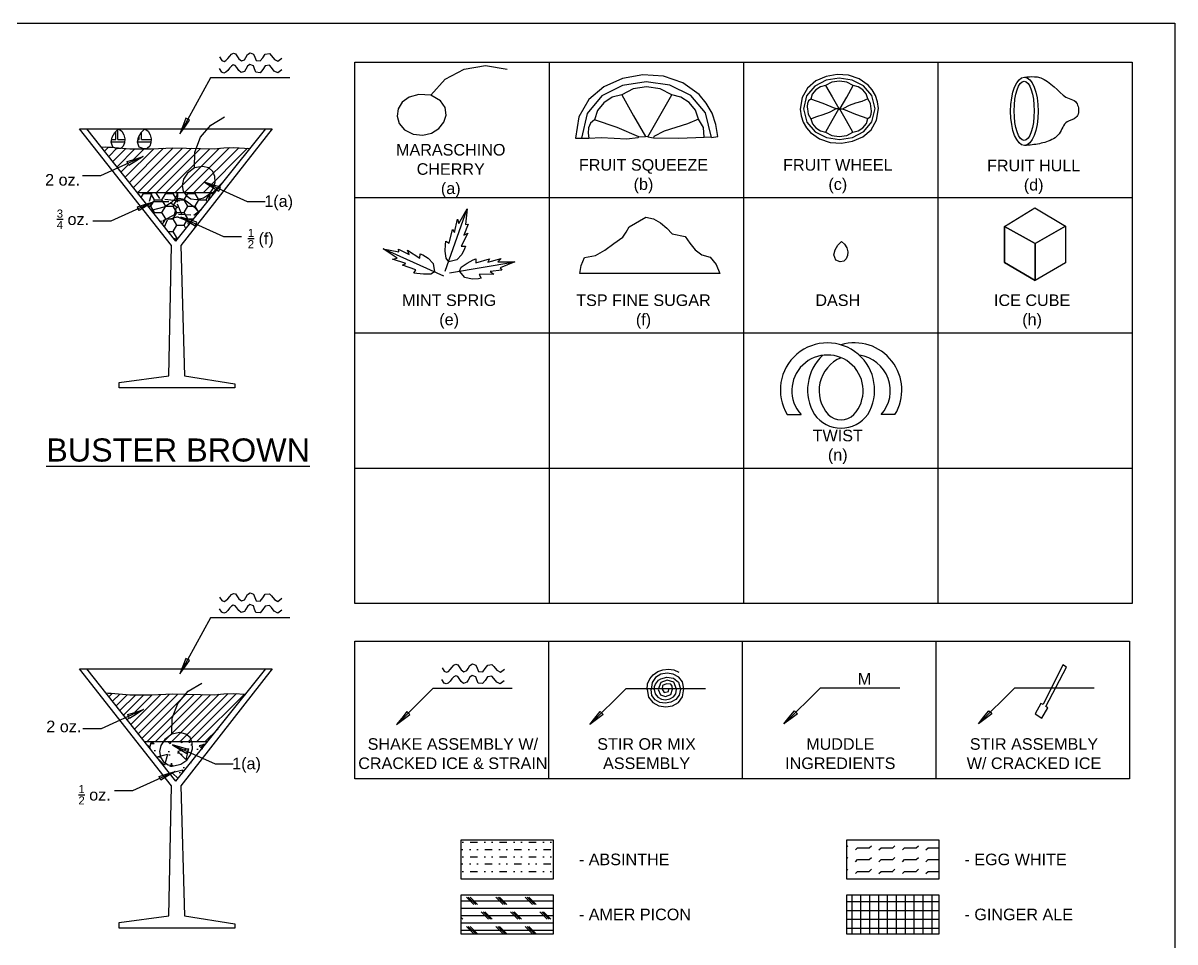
# Model space of a CAD drawing. Header units: metres. Extents: x 0 to 16.5, y 0 to 11.5.
# Drawn here: x 11.527 to 16.512, y 7.568 to 11.546 of the extents above; entities that cross this region are included whole.
import ezdxf

# ---------------------------------------------------------------- set-up
doc = ezdxf.new("R2010")
doc.units = ezdxf.units.M
for name, color, linetype in [('absinthe', 101, 'Continuous'), ('amer picon', 5, 'Continuous'), ('bourbon - whiskey', 35, 'Continuous'), ('egg white', 244, 'Continuous'), ('ginger ale', 31, 'Continuous'), ('lemon juice', 51, 'Continuous'), ('maraschino', 18, 'Continuous'), ('orange juice', 30, 'Continuous')]:
    doc.layers.add(name, color=color, linetype=linetype)
doc.styles.get("Standard").update_dxf_attribs({"font": 'arial.ttf'})

# ---------------------------------------------------------------- blocks, each defined once
blk = doc.blocks.new('A$C17891CB8')
for points in [[(0, 0), (0.001, 0.06819), (0.0256, 0.13222), (0.0697, 0.18533), (0.1289, 0.22087)], [(0, 0), (-0.0306, -0.02332), (-0.048, -0.04942), (-0.0539, -0.07585), (-0.0497, -0.10026), (-0.0368, -0.12028), (-0.0169, -0.13352), (0.0087, -0.13759), (0.0384, -0.1301), (0.064, -0.11257), (0.0807, -0.0893), (0.0887, -0.06331), (0.0879, -0.03771), (0.0785, -0.01546), (0.0607, 0.00027), (0.0345, 0.00645), (0, 0)]]:
    blk.add_lwpolyline(points)
blk = doc.blocks.new('A$C289B61D0')
for points in [[(0.18923, 0.79742), (0.199, 0.78245), (0.20806, 0.77823), (0.21658, 0.78174), (0.22477, 0.78999), (0.23274, 0.80003), (0.24072, 0.80877), (0.24886, 0.81332), (0.25737, 0.81061), (0.26345, 0.80209), (0.27202, 0.78918), (0.28315, 0.78077), (0.29693, 0.78549), (0.30251, 0.79499), (0.31, 0.80774), (0.32069, 0.81538), (0.33577, 0.80963), (0.34093, 0.79607), (0.34662, 0.78159), (0.36518, 0.77985), (0.37613, 0.79385), (0.38688, 0.80931), (0.40488, 0.81175), (0.41368, 0.80263), (0.42622, 0.78685), (0.44156, 0.77854), (0.45887, 0.792)], [(0.45838, 0.74121), (0.44108, 0.72782), (0.42572, 0.73606), (0.41313, 0.75191), (0.40434, 0.76102), (0.38633, 0.75857), (0.37565, 0.74311), (0.36469, 0.72911), (0.34613, 0.7308), (0.34038, 0.74528), (0.33523, 0.75891), (0.32015, 0.76466), (0.30945, 0.757), (0.30197, 0.74425), (0.29644, 0.73477), (0.28266, 0.73004), (0.27154, 0.73845), (0.26291, 0.75131), (0.25683, 0.75982), (0.24831, 0.76254), (0.24023, 0.75803), (0.23226, 0.74925), (0.22423, 0.73927), (0.21609, 0.73102), (0.20751, 0.72749), (0.19845, 0.73173), (0.18874, 0.7467)], [(0.493, 0.70731), (0.14973, 0.70731), (0.0167, 0.46474)]]:
    blk.add_lwpolyline(points)
blk.add_lwpolyline([(0.04297, 0.53202), (0.02983, 0.49838), (0.0167, 0.46474), (0.03797, 0.49393), (0.0593, 0.52306), (0.05116, 0.52757), (0.04297, 0.53202)], close=True)
blk = doc.blocks.new('A$C3C0D392B')
blk.add_lwpolyline([(0, 0), (-0.18425, -0.0829), (-0.26258, -0.0829)])
blk.add_lwpolyline([(-0.06532, -0.02941), (-0.06912, -0.02084), (-0.03455, -0.01042), (0, 0), (-0.0307, -0.01893), (-0.06147, -0.03788), (-0.06532, -0.02941)], close=True)

msp = doc.modelspace()

# ---------------------------------------------------------------- hatches: boundary and pattern name
at = {"layer": 'absinthe'}
h = msp.add_hatch(dxfattribs=at)
h.set_pattern_fill('MUDST', color=256, scale=0.005, style=0)
h.paths.add_polyline_path([(13.4233, 8.0104), (13.4233, 7.8404), (13.8208, 7.8404), (13.8208, 8.0104)])
at = {"layer": 'amer picon'}
h = msp.add_hatch(dxfattribs=at)
h.set_pattern_fill('CORK', color=256, scale=0.01, style=0)
h.set_pattern_definition([(0, (0, 0), (0, 0.03175), []), (135, (0.015875, -0.015875), (-0.06350003, -0.06350003), [0.0449013, -0.0449013]), (135, (0.02381, -0.015875), (-0.06350003, -0.06350003), [0.0449013, -0.0449013]), (135, (0.03175, -0.015875), (-0.06350003, -0.06350003), [0.0449013, -0.0449013])])
h.paths.add_polyline_path([(13.4233, 7.7724), (13.4233, 7.6024), (13.8208, 7.6024), (13.8208, 7.7724)])
at = {"layer": 'bourbon - whiskey'}
h = msp.add_hatch(dxfattribs=at)
h.set_pattern_fill('ANSI31', color=256, scale=0.009, style=0)
h.set_pattern_definition([(45, (11.40235, 2.835587), (-0.02020558, 0.02020558), [])])
h.paths.add_polyline_path([(12.176, 11.0056), (12.0832, 11.0015), (11.9895, 11.0016), (11.9083, 11.0083), (11.8955, 11.0091), (11.8825, 11.0098), (11.8669, 11.0085), (11.9379, 10.9188), (11.9814, 10.9384), (11.9776, 10.9469), (12.0122, 10.9573), (12.0467, 10.9678), (12.016, 10.9488), (11.9852, 10.9299), (11.9814, 10.9384), (11.9379, 10.9188), (12.022, 10.8126), (12.3575, 10.8126), (12.5105, 11.0037), (12.4382, 11.0079), (12.3963, 11.0064), (12.3541, 11.0016)])
h = msp.add_hatch(dxfattribs=at)
h.set_pattern_fill('ANSI31', color=256, scale=0.008, style=0)
h.paths.add_polyline_path([(12.0492, 8.574), (12.0185, 8.555), (11.9878, 8.5361), (11.9839, 8.5446), (11.9712, 8.5389), (12.0526, 8.436), (12.135, 8.436), (12.141, 8.4449), (12.1716, 8.4682), (12.1726, 8.5364), (12.1972, 8.6004), (12.2307, 8.6408), (12.176, 8.642), (12.0832, 8.638), (11.9895, 8.6381), (11.9083, 8.6447), (11.8955, 8.6455), (11.8861, 8.6463), (11.9712, 8.5389), (11.9839, 8.5446), (11.9801, 8.5531), (12.0147, 8.5636)])
h.paths.add_polyline_path([(12.2307, 8.6408), (12.1972, 8.6004), (12.1726, 8.5364), (12.1716, 8.4682), (12.2061, 8.4746), (12.2323, 8.4685), (12.2501, 8.4527), (12.2572, 8.436), (12.3265, 8.436), (12.491, 8.6413), (12.4382, 8.6444), (12.3963, 8.6428), (12.3541, 8.6381)])
h.paths.add_polyline_path([(12.141, 8.4449), (12.135, 8.436), (12.2572, 8.436), (12.2501, 8.4527), (12.2323, 8.4685), (12.2061, 8.4746), (12.1716, 8.4682)])
at = {"layer": 'egg white'}
h = msp.add_hatch(dxfattribs=at)
h.set_pattern_fill('FLEX', color=256, scale=0.008, style=0)
h.paths.add_polyline_path([(15.4894, 8.0103), (15.0919, 8.0103), (15.0919, 7.8403), (15.4894, 7.8403)])
at = {"layer": 'ginger ale'}
h = msp.add_hatch(dxfattribs=at)
h.set_pattern_fill('NET', color=256, scale=0.0121, style=0)
h.set_pattern_definition([(0, (1.668574, 1.90381), (0, 0.0384175), []), (90, (1.668574, 1.90381), (-0.0384175, 2e-18), [])])
h.paths.add_polyline_path([(15.4894, 7.7723), (15.0919, 7.7723), (15.0919, 7.6023), (15.4894, 7.6023)])
at = {"layer": 'lemon juice'}
h = msp.add_hatch(dxfattribs=at)
h.set_pattern_fill('HONEY', color=256, scale=0.01, style=0)
h.set_pattern_definition([(0, (3e-17, 0.497587), (0.047625, 0.0274963), [0.03175, -0.0635]), (120, (3e-17, 0.497587), (-0.047624994, 0.02749631), [0.03175, -0.0635]), (60, (3e-17, 0.497587), (6e-09, 0.05499261), [-0.0635, 0.03175])])
h.paths.add_polyline_path([(12.022, 10.8126), (12.0614, 10.7629), (12.0914, 10.7719), (12.0664, 10.7565), (12.1888, 10.602), (12.3575, 10.8126)])
h = msp.add_hatch(dxfattribs=at)
h.set_pattern_fill('GRAVEL', color=256, scale=0.01, style=0)
h.set_pattern_definition([(228.0128, (0.18288, 0.751587), (-2.032001727, -2.28600281), [0.034172, -3.38305]), (184.9697, (0.16002, 0.726187), (3.048004931, 0.2539982075), [0.0586405, -5.8054]), (132.5104, (0.1016, 0.721107), (2.539998152, -2.79400273), [0.0413482, -4.09347]), (267.2737, (0.00254, 0.657607), (0.253998897, 5.079998365), [0.0534005, -5.28664]), (292.8337, (3e-17, 0.604267), (-1.270003606, 3.048001733), [0.0523634, -5.18398]), (357.2737, (0.02032, 0.556007), (-5.079998365, 0.253998897), [0.0534005, -5.28664]), (37.6942, (0.07366, 0.5534675), (-3.302002086, -2.5399977357), [0.0706194, -6.99131]), (72.2553, (0.12954, 0.596647), (1.7780035565, 5.5880016206), [0.066672, -6.60053]), (121.4296, (0.14986, 0.660147), (-2.0320005235, 3.301996116), [0.0535813, -5.30455]), (175.2364, (0.12192, 0.705867), (2.793997805, -0.253997616), [0.0611713, -2.99739]), (222.3974, (0.06096, 0.7109475), (-3.0480000917, -2.793996365), [0.0791078, -7.83168]), (138.8141, (0.254, 0.655067), (-1.777998867, 1.523997656), [0.0270005, -2.67306]), (171.4692, (0.23368, 0.672847), (3.30199496, -0.50800128), [0.0513682, -5.08546]), (225, (0.18288, 0.68047), (-5e-17, -0.2539998), [0.035921, -0.323289]), (203.1986, (0.1651, 0.710947), (1.27000428, 0.50800223), [0.019344, -1.91506]), (291.8014, (0.14732, 0.703327), (-0.25400018, 0.76200049), [0.0273566, -1.34048]), (30.9638, (0.15748, 0.677927), (0.7619992, 0.5080004), [0.044432, -1.43663]), (161.5651, (0.19558, 0.70079), (0.50800023, -0.25399962), [0.0321287, -0.77109]), (16.3895, (3e-17, 0.703327), (2.540001401, 0.761998415), [0.0450088, -4.45588]), (70.3462, (0.04318, 0.716027), (-1.015997169, -2.793996049), [0.03776, -3.73822]), (293.1986, (0.19558, 0.751587), (-0.50800223, 1.27000428), [0.038688, -1.89572]), (343.6105, (0.21082, 0.716027), (-2.540001401, 0.761998415), [0.0450088, -4.45588]), (339.444, (3e-17, 0.545847), (-1.270001576, 0.507999384), [0.0434035, -2.12677]), (294.7751, (0.04064, 0.530607), (-1.26999704, 2.793998703), [0.0363672, -3.60036]), (66.8014, (0.19812, 0.497587), (0.50800223, 1.27000428), [0.038688, -1.89572]), (17.354, (0.21336, 0.533147), (-3.302000178, -1.015998468), [0.0425783, -4.21524]), (69.444, (0.07366, 0.497587), (-0.507999384, -1.270001576), [0.0217018, -2.14848]), (101.3099, (0.18288, 0.497587), (-0.25399875, 1.01599675), [0.0129515, -1.2822]), (165.9638, (0.18034, 0.51029), (0.76200054, -0.25399956), [0.0523634, -0.994905]), (186.009, (0.12954, 0.522987), (2.539996254, 0.253999407), [0.0485267, -4.80414]), (303.6901, (0.15748, 0.65507), (-0.2540001, 0.5079995), [0.0366324, -0.879178]), (353.1572, (0.1778, 0.624587), (4.3180017857, -0.508002275), [0.0639557, -6.3316]), (60.9454, (0.2413, 0.616967), (-1.015997637, -1.77799576), [0.0261508, -2.58894]), (90, (0.254, 0.63983), (-0.254, 0.254), [0.01524, -0.23876]), (120.2564, (0.12446, 0.530607), (1.015997847, -1.777999103), [0.0352867, -3.49339]), (48.0128, (0.10668, 0.561087), (2.032001727, 2.28600281), [0.0683443, -3.34888]), (0, (0.1524, 0.6119), (0.254, 0.254), [0.06604, -0.18796]), (325.3048, (0.21844, 0.611887), (-2.539995599, 1.778000169), [0.040161, -3.97593]), (254.0546, (0.25146, 0.589027), (-0.25400065, -1.01600242), [0.036983, -1.81217]), (207.646, (0.2413, 0.553467), (-4.825998305, -2.5400015975), [0.0602145, -5.96125]), (175.4261, (0.18796, 0.525527), (-3.3020007605, 0.253998771), [0.063703, -6.30658]), (175.4261, (0.18796, 0.525527), (-3.3020007605, 0.253998771), [0.063703, -6.30658])])
h.paths.add_polyline_path([(12.022, 10.8126), (12.0614, 10.7629), (12.0914, 10.7719), (12.0664, 10.7565), (12.1888, 10.602), (12.3575, 10.8126)])
at = {"layer": 'maraschino'}
h = msp.add_hatch(dxfattribs=at)
h.set_pattern_fill('AR-CONC', color=256, scale=0.0007, angle=135, style=0)
h.set_pattern_definition([(185, (0, 0), (-0.0822874, 0.09806626), [0.013335, -0.146685]), (130, (0, 0), (-0.0771239, -0.1120125), [0.010668, -0.117348]), (235.451, (-0.00686, 0.00817), (-0.1594112, -0.0139455), [0.011333, -0.124663]), (181.1842, (-0.02514, -0.02514), (-0.1133674, 0.1549872), [0.0200025, -0.2200275]), (231.6356, (-0.0346, -0.01223), (-0.2399785, -0.0049603), [0.0169995, -0.1869945]), (126.184, (-0.02514, -0.02514), (-0.2399785, -0.00496), [0.016002, -0.176022]), (156, (-0.03143, -0.00629), (-0.0244267, 0.1256644), [0.013335, -0.146685]), (101, (-0.03143, -0.00629), (-0.1217588, -0.060578), [0.010668, -0.117348]), (206.4514, (-0.03347, 0.00419), (-0.1461855, 0.065086), [0.011333, -0.124663]), (172.5, (0, 0), (-0.04338139, -0.04032383), [0, -0.1159256, 0, -0.119126, 0, -0.1177925]), (142.5, (0, 0), (-0.0826609, -0.0165128), [0, -0.0679196, 0, -0.1132586, 0, -0.0448945]), (102.5, (0.028036, -0.028036), (-0.06427834, 0.0699495), [0, -0.04445, 0, -0.138684, 0, -0.184023]), (92.5, (0.04061, -0.04061), (-0.08590568, 0.06073473), [0, -0.057785, 0, -0.0921004, 0, -0.130683])])
h.paths.add_polyline_path([(12.2603, 8.4049), (12.2523, 8.3789), (12.2356, 8.3556), (12.21, 8.3381), (12.1803, 8.3306), (12.1547, 8.3347), (12.1348, 8.3479), (12.1219, 8.3679), (12.1177, 8.3923), (12.1236, 8.4188), (12.135, 8.436), (12.0526, 8.436), (12.1612, 8.2989), (12.185, 8.3061), (12.1652, 8.2938), (12.1888, 8.264), (12.3265, 8.436), (12.2593, 8.436)])
h.paths.add_polyline_path([(12.135, 8.436), (12.1236, 8.4188), (12.1177, 8.3923), (12.1219, 8.3679), (12.1348, 8.3479), (12.1547, 8.3347), (12.1803, 8.3306), (12.21, 8.3381), (12.2356, 8.3556), (12.2523, 8.3789), (12.2603, 8.4049), (12.2595, 8.4305), (12.2572, 8.436)], flags=17)
h = msp.add_hatch(dxfattribs=at)
h.set_pattern_fill('TRIANG', color=256, scale=0.01, angle=135, style=0)
h.paths.add_polyline_path([(12.135, 8.436), (12.1236, 8.4188), (12.1177, 8.3923), (12.1219, 8.3679), (12.1348, 8.3479), (12.1547, 8.3347), (12.1803, 8.3306), (12.21, 8.3381), (12.2356, 8.3556), (12.2523, 8.3789), (12.2603, 8.4049), (12.2595, 8.4305), (12.2572, 8.436)], flags=17)
h.paths.add_polyline_path([(12.2523, 8.3789), (12.2356, 8.3556), (12.21, 8.3381), (12.1803, 8.3306), (12.1547, 8.3347), (12.1348, 8.3479), (12.1219, 8.3679), (12.1177, 8.3923), (12.1236, 8.4188), (12.135, 8.436), (12.0526, 8.436), (12.1612, 8.2989), (12.185, 8.3061), (12.1652, 8.2938), (12.1888, 8.264), (12.3265, 8.436), (12.2572, 8.436), (12.2595, 8.4305), (12.2603, 8.4049)])
at = {"layer": 'orange juice'}
h = msp.add_hatch(dxfattribs=at)
h.set_pattern_fill('AR-BRELM', color=256, scale=0.001, style=0)
h.paths.add_polyline_path([(12.0816, 11.0445), (12.0782, 11.059), (12.0306, 11.059), (12.0266, 11.0524), (12.0222, 11.0305), (12.0297, 11.0082), (12.0496, 11.0011), (12.0648, 11.0035), (12.0752, 11.0131), (12.0809, 11.0275)])
h.paths.add_polyline_path([(11.908, 11.0305), (11.9154, 11.0082), (11.9352, 11.0011), (11.9505, 11.0035), (11.9609, 11.0131), (11.9666, 11.0275), (11.9675, 11.0445), (11.9635, 11.0612), (11.92, 11.0647), (11.9125, 11.0524)])
h.paths.add_polyline_path([(11.9635, 11.0612), (11.9633, 11.062), (11.9541, 11.0775), (11.9404, 11.0884), (11.9397, 11.0884), (11.9246, 11.0724), (11.92, 11.0647)])
h.paths.add_polyline_path([(12.0782, 11.059), (12.0775, 11.062), (12.0683, 11.0775), (12.0546, 11.0884), (12.0538, 11.0884), (12.0387, 11.0724), (12.0306, 11.059)])

# ---------------------------------------------------------------- linework, layer by layer
for p, q in [((12.1888, 10.602), (11.8037, 11.0884)), ((12.1888, 10.602), (12.5784, 11.0884)), ((12.022, 10.8126), (12.3575, 10.8126)), ((14.834, 9.8514), (14.8939, 9.8514)), ((15.3001, 9.8514), (15.2402, 9.8514)), ((12.1888, 8.264), (11.8037, 8.7504)), ((12.1888, 8.264), (12.5784, 8.7504)), ((12.0526, 8.436), (12.3265, 8.436))]:
    msp.add_line(p, q)
for points in [[(0.0104, 11.5461), (16.5118, 11.5461), (16.5118, 0.0104), (0.0104, 0.0104), (0.0104, 11.5461)], [(12.9629, 11.3761), (16.3261, 11.3761), (16.3261, 9.0329), (12.9629, 9.0329), (12.9629, 11.3761)], [(12.5784, 11.0884), (12.6046, 11.0884), (12.2104, 10.5824), (12.2261, 10.0195), (12.4437, 9.9843), (12.4437, 9.9665), (11.9437, 9.9665), (11.9437, 9.9901), (12.1574, 10.0195), (12.1691, 10.5824), (11.7711, 11.0884), (11.8037, 11.0884), (12.5784, 11.0884)], [(11.9814, 10.9384), (11.9776, 10.9469), (12.0122, 10.9573), (12.0467, 10.9678), (12.016, 10.9488), (11.9852, 10.9299), (11.9814, 10.9384)], [(12.026, 10.7425), (12.0222, 10.751), (12.0568, 10.7615), (12.0914, 10.7719), (12.0607, 10.753), (12.0299, 10.734), (12.026, 10.7425)], [(16.0378, 10.6671), (15.9076, 10.5913), (15.7749, 10.6658), (15.905, 10.7462), (16.0378, 10.6671)], [(16.0378, 10.6671), (16.0378, 10.5075), (15.9076, 10.4317), (15.9076, 10.5913), (16.0378, 10.6671)], [(15.9076, 10.5913), (15.9076, 10.4317), (15.7749, 10.5089), (15.7749, 10.6658), (15.9076, 10.5913)], [(15.7749, 10.6658), (15.7749, 10.5089), (15.9076, 10.4317), (15.9076, 10.5913), (15.7749, 10.6658)], [(12.9629, 8.8708), (16.3156, 8.8708), (16.3156, 8.2745), (12.9629, 8.2745), (12.9629, 8.8708)], [(12.5784, 8.7504), (12.6046, 8.7504), (12.2104, 8.2444), (12.2261, 7.6815), (12.4437, 7.6463), (12.4437, 7.6285), (11.9437, 7.6285), (11.9437, 7.6521), (12.1574, 7.6815), (12.1691, 8.2444), (11.7711, 8.7504), (11.8037, 8.7504), (12.5784, 8.7504)], [(15.941, 8.5962), (15.9308, 8.6004), (15.9064, 8.5556), (15.9354, 8.5367), (15.9615, 8.5814), (15.9535, 8.588), (16.0428, 8.7572), (16.0263, 8.7675), (15.941, 8.5962)], [(13.1885, 8.5659), (13.1658, 8.5378), (13.143, 8.5098), (13.1722, 8.5311), (13.2013, 8.5524), (13.1949, 8.5591), (13.1885, 8.5659)], [(13.1885, 8.5659), (13.1658, 8.5378), (13.143, 8.5098), (13.1722, 8.5311), (13.2013, 8.5524), (13.1949, 8.5591), (13.1885, 8.5659)], [(14.0314, 8.5591), (14.0378, 8.5524), (14.0086, 8.5311), (13.9794, 8.5098), (14.0022, 8.5378), (14.025, 8.5659), (14.0314, 8.5591)], [(14.0314, 8.5591), (14.0378, 8.5524), (14.0086, 8.5311), (13.9794, 8.5098), (14.0022, 8.5378), (14.025, 8.5659), (14.0314, 8.5591)], [(14.8717, 8.5626), (14.8781, 8.5558), (14.849, 8.5345), (14.8199, 8.5132), (14.8425, 8.5412), (14.8653, 8.5693), (14.8717, 8.5626)], [(14.8717, 8.5626), (14.8781, 8.5558), (14.849, 8.5345), (14.8199, 8.5132), (14.8425, 8.5412), (14.8653, 8.5693), (14.8717, 8.5626)], [(15.7132, 8.5626), (15.7196, 8.5558), (15.6904, 8.5345), (15.6612, 8.5132), (15.684, 8.5412), (15.7067, 8.5693), (15.7132, 8.5626)], [(15.7132, 8.5626), (15.7196, 8.5558), (15.6904, 8.5345), (15.6612, 8.5132), (15.684, 8.5412), (15.7067, 8.5693), (15.7132, 8.5626)], [(12.1197, 8.2767), (12.1159, 8.2852), (12.1505, 8.2957), (12.185, 8.3061), (12.1543, 8.2872), (12.1236, 8.2682), (12.1197, 8.2767)], [(13.8208, 7.8404), (13.4233, 7.8404), (13.4233, 8.0104), (13.8208, 8.0104), (13.8208, 7.8404)], [(15.4894, 7.8404), (15.0919, 7.8404), (15.0919, 8.0104), (15.4894, 8.0104), (15.4894, 7.8404)], [(13.8208, 7.6024), (13.4233, 7.6024), (13.4233, 7.7724), (13.8208, 7.7724), (13.8208, 7.6024)], [(15.4894, 7.6024), (15.0919, 7.6024), (15.0919, 7.7724), (15.4894, 7.7724), (15.4894, 7.6024)]]:
    msp.add_lwpolyline(points, close=True)
for points in [[(13.8037, 11.3761), (13.8037, 9.0329)], [(14.6444, 11.3761), (14.6444, 9.0329)], [(15.4853, 11.3761), (15.4853, 9.0329)], [(13.2917, 11.2337), (13.3536, 11.3031), (13.4361, 11.3471), (13.5289, 11.3626), (13.6216, 11.3464)], [(14.506, 11.0507), (14.5332, 11.0548), (14.5256, 11.1072), (14.5085, 11.156), (14.4837, 11.1997), (14.4528, 11.2369), (14.3817, 11.2875), (14.2981, 11.3154), (14.2089, 11.3214), (14.1207, 11.3062), (14.0407, 11.2705), (13.9754, 11.2151), (13.9321, 11.1405), (13.9174, 11.0476), (13.9442, 11.0482)], [(15.2288, 11.1766), (15.2288, 11.1766), (15.2247, 11.2055), (15.2153, 11.2323), (15.2016, 11.2563), (15.1846, 11.2768), (15.1455, 11.3046), (15.0995, 11.32), (15.0504, 11.3233), (15.0019, 11.3149), (14.9579, 11.2953), (14.922, 11.2648), (14.8982, 11.2238), (14.8901, 11.1727), (14.8901, 11.1727)], [(14.506, 11.0507), (14.4806, 11.1568), (14.4164, 11.2323), (14.3265, 11.2773), (14.2237, 11.292), (14.1211, 11.2763), (14.0317, 11.2304), (13.9683, 11.1543), (13.9442, 11.0482)], [(14.3346, 11.236), (14.2839, 11.2615), (14.2254, 11.2699), (14.1674, 11.2611), (14.1178, 11.2351)], [(15.2139, 11.1744), (15.1999, 11.2327), (15.1646, 11.2743), (15.1151, 11.299), (15.0586, 11.3071), (15.0021, 11.2985), (14.9529, 11.2732), (14.9181, 11.2314), (14.9048, 11.173)], [(15.0003, 11.2758), (14.9779, 11.2703), (14.9575, 11.2572), (14.9423, 11.2386), (14.9355, 11.2167)], [(15.1196, 11.2763), (15.0917, 11.2903), (15.0595, 11.295), (15.0276, 11.2901), (15.0003, 11.2758)], [(15.0003, 11.2758), (15.0286, 11.2262), (15.0569, 11.1764)], [(15.0628, 11.1756), (15.0913, 11.2259), (15.1196, 11.2763)], [(15.1833, 11.2178), (15.1756, 11.2391), (15.1608, 11.2573), (15.1414, 11.2704), (15.1196, 11.2763)], [(13.2917, 11.2337), (13.2393, 11.2369), (13.198, 11.2256), (13.1684, 11.2036), (13.151, 11.1746), (13.1464, 11.1425), (13.1552, 11.1111), (13.1779, 11.0841), (13.2152, 11.0653), (13.2572, 11.0605), (13.2952, 11.0696), (13.3266, 11.0893), (13.3486, 11.1164), (13.3588, 11.1477), (13.3544, 11.1798), (13.333, 11.2096), (13.2917, 11.2337)], [(14.1178, 11.2351), (14.0771, 11.225), (14.04, 11.2012), (14.0124, 11.1674), (13.9999, 11.1276)], [(14.1178, 11.2351), (14.1692, 11.1449), (14.2207, 11.0544)], [(14.2314, 11.053), (14.2832, 11.1444), (14.3346, 11.236)], [(14.4504, 11.1296), (14.4364, 11.1684), (14.4096, 11.2014), (14.3742, 11.2253), (14.3346, 11.236)], [(14.9355, 11.2167), (14.9263, 11.2086), (14.9215, 11.1974), (14.9204, 11.1848), (14.9221, 11.1725)], [(15.0412, 11.1761), (14.9895, 11.1981), (14.9355, 11.2167)], [(15.1833, 11.2178), (15.1571, 11.2071), (15.129, 11.1985), (15.1015, 11.1892), (15.0772, 11.1763), (15.0758, 11.1736)], [(15.1966, 11.1749), (15.1948, 11.1981), (15.1833, 11.2178)], [(14.8901, 11.1727), (14.8901, 11.1727), (14.8942, 11.1438), (14.9037, 11.117), (14.9173, 11.0929), (14.9343, 11.0725), (14.9734, 11.0446), (15.0194, 11.0293), (15.0685, 11.026), (15.117, 11.0344), (15.161, 11.054), (15.1969, 11.0845), (15.2208, 11.1255), (15.2288, 11.1766), (15.2288, 11.1766)], [(14.905, 11.1749), (14.919, 11.1165), (14.9543, 11.075), (15.0038, 11.0503), (15.0603, 11.0422), (15.1168, 11.0508), (15.166, 11.0761), (15.2008, 11.1179), (15.2141, 11.1763)], [(14.9223, 11.1744), (14.9241, 11.1512), (14.9356, 11.1315)], [(14.9356, 11.1315), (14.9618, 11.1422), (14.9899, 11.1508), (15.0174, 11.1601), (15.0417, 11.1729), (15.0431, 11.1757)], [(15.0561, 11.1737), (15.0276, 11.1234), (14.9993, 11.073)], [(15.0412, 11.1761), (15.0569, 11.1764)], [(15.0561, 11.1737), (15.0431, 11.1757)], [(15.0561, 11.1737), (15.062, 11.1729)], [(15.0628, 11.1756), (15.0569, 11.1764)], [(15.0777, 11.1732), (15.062, 11.1729)], [(15.1186, 11.0735), (15.0903, 11.1231), (15.062, 11.1729)], [(15.0628, 11.1756), (15.0758, 11.1736)], [(15.0777, 11.1732), (15.1294, 11.1512), (15.1835, 11.1326)], [(15.1835, 11.1326), (15.1926, 11.1406), (15.1974, 11.1519), (15.1985, 11.1645), (15.1968, 11.1768)], [(13.9999, 11.1276), (13.9832, 11.113), (13.9746, 11.0926), (13.9725, 11.0697), (13.9756, 11.0473)], [(14.1922, 11.0539), (14.0981, 11.0939), (13.9999, 11.1276)], [(14.4504, 11.1296), (14.4028, 11.1102), (14.3517, 11.0945), (14.3017, 11.0776), (14.2575, 11.0543), (14.255, 11.0493)], [(14.4746, 11.0516), (14.4714, 11.0938), (14.4504, 11.1296)], [(14.9356, 11.1315), (14.9433, 11.1102), (14.9581, 11.092), (14.9775, 11.0789), (14.9993, 11.073)], [(15.1186, 11.0735), (15.141, 11.079), (15.1614, 11.0921), (15.1766, 11.1107), (15.1835, 11.1326)], [(11.9154, 11.0082), (11.908, 11.0305), (11.9125, 11.0524), (11.9246, 11.0724), (11.94, 11.0888), (11.9541, 11.0775), (11.9633, 11.062), (11.9675, 11.0445), (11.9666, 11.0275), (11.9609, 11.0131), (11.9505, 11.0035), (11.9352, 11.0011), (11.9154, 11.0082)], [(12.0297, 11.0082), (12.0222, 11.0305), (12.0266, 11.0524), (12.0387, 11.0724), (12.0541, 11.0888), (12.0683, 11.0775), (12.0775, 11.062), (12.0816, 11.0445), (12.0809, 11.0275), (12.0752, 11.0131), (12.0648, 11.0035), (12.0496, 11.0011), (12.0297, 11.0082)], [(14.9993, 11.073), (15.0272, 11.0589), (15.0594, 11.0543), (15.0913, 11.0592), (15.1186, 11.0735)], [(13.9442, 11.0482), (13.9756, 11.0473)], [(13.9756, 11.0473), (14.029, 11.0507), (14.0846, 11.0473), (14.1387, 11.0448), (14.1888, 11.0508), (14.1922, 11.0539)], [(14.1922, 11.0539), (14.2207, 11.0544)], [(14.2314, 11.053), (14.2207, 11.0544)], [(14.2314, 11.053), (14.255, 11.0493)], [(14.255, 11.0493), (14.3646, 11.0478), (14.4746, 11.0516)], [(14.506, 11.0507), (14.4746, 11.0516)], [(12.0467, 10.9678), (11.8625, 10.8849), (11.7841, 10.8849)], [(11.8669, 11.0085), (11.8669, 11.0085), (11.8825, 11.0098), (11.8955, 11.0091), (11.9083, 11.0083), (11.9895, 11.0016), (12.0832, 11.0015), (12.176, 11.0056), (12.3541, 11.0016), (12.3963, 11.0064), (12.4382, 11.0079), (12.5105, 11.0037), (12.5105, 11.0037), (12.5105, 11.0037), (12.5105, 11.0037)], [(12.0914, 10.7719), (11.9071, 10.689), (11.8288, 10.689)], [(12.0831, 10.7354), (12.1381, 10.75), (12.1727, 10.7724), (12.1852, 10.7851), (12.204, 10.7884), (12.2229, 10.7831), (12.2396, 10.7727), (12.2693, 10.7484), (12.2883, 10.7262)], [(12.9629, 10.7903), (16.3261, 10.7903)], [(13.3544, 10.4713), (13.4493, 10.7417), (13.4415, 10.6738), (13.4539, 10.6755), (13.4347, 10.6282), (13.4522, 10.6368), (13.4225, 10.5804), (13.4414, 10.5804), (13.4379, 10.569), (13.4262, 10.5442), (13.4041, 10.5208), (13.3694, 10.5131), (13.3582, 10.528), (13.3545, 10.5583), (13.3551, 10.5881), (13.3561, 10.6015), (13.3713, 10.5931), (13.3852, 10.6523), (13.3944, 10.639), (13.4073, 10.6978), (13.4136, 10.6782), (13.4493, 10.7417)], [(15.7749, 10.6658), (15.905, 10.7462), (16.0378, 10.6671), (15.9076, 10.5913)], [(13.9364, 10.4613), (13.9423, 10.4962), (13.9568, 10.5309), (14.0044, 10.5403), (14.0451, 10.5628), (14.0832, 10.5915), (14.1231, 10.619), (14.1377, 10.6407), (14.1505, 10.6636), (14.222, 10.7052), (14.2559, 10.6979), (14.2858, 10.6809), (14.3124, 10.658), (14.3359, 10.6333), (14.3918, 10.6225), (14.4132, 10.5925), (14.4362, 10.5642), (14.4643, 10.5428), (14.5006, 10.5333), (14.5269, 10.5007), (14.542, 10.4623), (14.2387, 10.4624), (13.9364, 10.4613)], [(16.0378, 10.6671), (16.0378, 10.5075), (15.9076, 10.4317)], [(13.3475, 10.4509), (13.0862, 10.5691), (13.1533, 10.5554), (13.1526, 10.5678), (13.198, 10.5446), (13.1911, 10.5627), (13.2447, 10.5282), (13.2463, 10.5471), (13.2575, 10.5427), (13.2809, 10.5289), (13.3025, 10.5048), (13.307, 10.4695), (13.2912, 10.4596), (13.2607, 10.4587), (13.2311, 10.4618), (13.2177, 10.4639), (13.2276, 10.4784), (13.1697, 10.4974), (13.1838, 10.5053), (13.1263, 10.5234), (13.1465, 10.528), (13.0862, 10.5691)], [(15.0439, 10.5199), (15.0364, 10.5422), (15.041, 10.5641), (15.0529, 10.584), (15.0683, 10.6005), (15.0825, 10.5892), (15.0917, 10.5737), (15.0958, 10.5563), (15.0951, 10.5392), (15.0894, 10.5247), (15.079, 10.5152), (15.0637, 10.5128), (15.0439, 10.5199)], [(13.3722, 10.4648), (13.655, 10.5118), (13.5916, 10.4859), (13.5991, 10.4759), (13.5484, 10.4699), (13.5643, 10.4588), (13.5007, 10.4576), (13.5097, 10.441), (13.4979, 10.4385), (13.4707, 10.4369), (13.4394, 10.4451), (13.4161, 10.4719), (13.4237, 10.4889), (13.4486, 10.5066), (13.4748, 10.5205), (13.4872, 10.526), (13.487, 10.5086), (13.5458, 10.5249), (13.5384, 10.5105), (13.5962, 10.5275), (13.582, 10.5124), (13.655, 10.5118)], [(12.9629, 10.2045), (16.3261, 10.2045)], [(12.9629, 9.6187), (16.3261, 9.6187)], [(13.8011, 8.8708), (13.8011, 8.2745)], [(14.6393, 8.8708), (14.6393, 8.2745)], [(15.4774, 8.8708), (15.4774, 8.2745)], [(13.3404, 8.7549), (13.3502, 8.74), (13.3592, 8.7357), (13.3677, 8.7393), (13.3759, 8.7475), (13.3839, 8.7575), (13.3919, 8.7663), (13.4, 8.7708), (13.4085, 8.7681), (13.4146, 8.7596), (13.4232, 8.7467), (13.4343, 8.7383), (13.4481, 8.743), (13.4537, 8.7525), (13.4612, 8.7652), (13.4718, 8.7729), (13.4869, 8.7671), (13.4921, 8.7535), (13.4978, 8.739), (13.5164, 8.7374), (13.5273, 8.7514), (13.538, 8.7668), (13.556, 8.7693), (13.5648, 8.7601), (13.5774, 8.7443), (13.5927, 8.7361), (13.6101, 8.7495)], [(14.2278, 8.6613), (14.23, 8.6858), (14.2394, 8.7072), (14.2546, 8.7249), (14.2739, 8.7384), (14.2961, 8.747), (14.3197, 8.7499), (14.3432, 8.7467), (14.3651, 8.7366)], [(14.386, 8.6634), (14.3807, 8.6937), (14.3646, 8.7152), (14.3411, 8.7279), (14.3143, 8.7318), (14.2875, 8.7271), (14.2644, 8.7138), (14.249, 8.6919), (14.2447, 8.6616)], [(13.6095, 8.6987), (13.5922, 8.6853), (13.5769, 8.6936), (13.5643, 8.7094), (13.5555, 8.7185), (13.5375, 8.7161), (13.5268, 8.7006), (13.5158, 8.6866), (13.4973, 8.6883), (13.4915, 8.7028), (13.4864, 8.7164), (13.4713, 8.7222), (13.4606, 8.7145), (13.4531, 8.7018), (13.4476, 8.6923), (13.4338, 8.6875), (13.4227, 8.696), (13.4141, 8.7088), (13.408, 8.7173), (13.3995, 8.7201), (13.3914, 8.7156), (13.3834, 8.7068), (13.3754, 8.6968), (13.3672, 8.6885), (13.3587, 8.685), (13.3497, 8.6892), (13.3399, 8.7042)], [(14.2589, 8.6617), (14.2594, 8.6746), (14.2642, 8.6844), (14.2767, 8.7011), (14.2865, 8.7073), (14.3136, 8.7149), (14.3414, 8.7097), (14.3631, 8.6923), (14.3718, 8.6632), (14.3661, 8.6369), (14.3513, 8.6177), (14.3303, 8.606), (14.3064, 8.6017), (14.2828, 8.605), (14.2625, 8.616), (14.2488, 8.6348), (14.2447, 8.6616)], [(14.3549, 8.663), (14.3431, 8.6925), (14.315, 8.7014), (14.2869, 8.6909), (14.2758, 8.6619)], [(14.3379, 8.6628), (14.336, 8.6751), (14.3303, 8.6837), (14.311, 8.686), (14.2938, 8.6778), (14.2928, 8.6622)], [(11.8861, 8.6463), (11.8861, 8.6463), (11.8861, 8.6463), (11.8955, 8.6455), (11.9083, 8.6447), (11.9895, 8.6381), (12.0832, 8.638), (12.176, 8.642), (12.3541, 8.6381), (12.3963, 8.6428), (12.4382, 8.6444), (12.491, 8.6413), (12.491, 8.6413), (12.491, 8.6413), (12.491, 8.6413)], [(13.6442, 8.6648), (13.3009, 8.6648), (13.144, 8.5099)], [(13.9804, 8.5099), (14.1374, 8.6648), (14.4806, 8.6648)], [(14.2278, 8.6613), (14.2339, 8.6282), (14.2521, 8.6046), (14.2782, 8.5905), (14.3083, 8.5859), (14.3381, 8.5909), (14.3637, 8.6055), (14.381, 8.6297), (14.386, 8.6634)], [(14.2589, 8.6617), (14.2628, 8.642), (14.2739, 8.628), (14.2897, 8.6196), (14.3078, 8.617), (14.3258, 8.6201), (14.3412, 8.6288), (14.3517, 8.6431), (14.3549, 8.663)], [(14.2758, 8.6619), (14.2854, 8.6385), (14.3078, 8.6309), (14.3297, 8.6391), (14.3379, 8.6628)], [(14.2928, 8.6622), (14.3019, 8.6489), (14.3196, 8.6527), (14.321, 8.6625)], [(14.8208, 8.5132), (14.9778, 8.6682), (15.321, 8.6682)], [(15.6622, 8.5132), (15.8192, 8.6682), (16.1624, 8.6682)], [(12.185, 8.3061), (12.0008, 8.2232), (11.9224, 8.2232)]]:
    msp.add_lwpolyline(points)
for centre, radius, start, end in [((15.0081, 9.9577), 0.2039, 328.5962, 211.4038), ((15.126, 9.9577), 0.2039, 328.5962, 106.7955), ((15.0081, 9.9549), 0.1542, 317.8135, 222.1865), ((15.126, 9.9577), 0.2039, 132.6078, 211.4038), ((15.126, 9.9549), 0.1542, 112.4729, 222.1865), ((15.126, 9.9549), 0.1542, 317.8135, 82.4699), ((15.067, 9.9342), 0.1418, 215.7067, 324.2933), ((15.067, 9.9078), 0.079, 225.5509, 314.4491)]:
    msp.add_arc(centre, radius, start, end)
for centre, major_axis, ratio in [((15.8605, 11.164), (0, -0.148), 0.404432), ((15.8593, 11.1661), (0, 0.1286), 0.336443)]:
    msp.add_ellipse(centre, major_axis=major_axis, ratio=ratio)
for points, knots in [([(15.8605, 11.312), (15.8638, 11.3123), (15.8822, 11.3136), (15.9479, 11.3189), (15.9932, 11.2641), (16.0279, 11.2341)], [1.4232927, 1.4232927, 1.4232927, 1.4232927, 1.4374297, 1.5011853, 1.6976181, 1.6976181, 1.6976181, 1.6976181]), ([(16.0279, 11.2341), (16.0402, 11.2183), (16.0776, 11.2196), (16.098, 11.178), (16.0932, 11.1294), (16.0319, 11.1236), (16.0178, 11.0587), (15.9565, 11.0289), (15.9041, 11.0193), (15.8716, 11.0163), (15.8605, 11.0159)], [0, 0, 0, 0, 0.0858795, 0.1203082, 0.1903701, 0.2513486, 0.3398948, 0.4326665, 0.5235286, 0.5709597, 0.5709597, 0.5709597, 0.5709597])]:
    msp.add_open_spline(points, degree=3, knots=knots)

# ---------------------------------------------------------------- block references
for name, p in [('A$C289B61D0', (12.1888, 10.602)), ('A$C17891CB8', (12.2698, 10.9192)), ('A$C289B61D0', (12.1888, 8.264)), ('A$C17891CB8', (12.1716, 8.4682)), ('A$C3C0D392B', (12.0492, 8.574))]:
    msp.add_blockref(name, p)
at = {"xscale": -1}
for p in [(12.3131, 10.8567), (12.2104, 10.7054), (12.174, 8.4223)]:
    msp.add_blockref('A$C3C0D392B', p, dxfattribs=at)

# ---------------------------------------------------------------- texts
for s, insert, char_height, width, attachment_point in [('MARASCHINO CHERRY\\P(a)', (13.378, 11.0225), 0.05, 0.649818, 2), ('FRUIT SQUEEZE\\P(b)', (14.212, 10.9571), 0.05, 0.649818, 2), ('FRUIT WHEEL\\P(c)', (15.0529, 10.9571), 0.05, 0.649818, 2), ('FRUIT HULL\\P(d)', (15.9004, 10.9543), 0.05, 0.649818, 2), ('2 oz.', (11.6985, 10.8671), 0.05, 0.298021, 5), ('1(a)', (12.6334, 10.7678), 0.05, 0.298021, 5), ('\\A1;{\\H0.7x;\\S3/4;} oz.', (11.7431, 10.6968), 0.05, 0.298021, 5), ('\\A1;{\\H0.7x;\\S1/2;} (f)', (12.556, 10.6132), 0.05, 0.298021, 5), ('MINT SPRIG\\P(e)', (13.3711, 10.3713), 0.05, 0.649818, 2), ('TSP FINE SUGAR\\P(f)', (14.212, 10.3713), 0.05, 0.855293, 2), ('DASH', (15.0527, 10.3713), 0.05, 0.649818, 2), ('ICE CUBE\\P(h)', (15.8936, 10.3713), 0.05, 0.649818, 2), ('TWIST\\P(n)', (15.0527, 9.7855), 0.05, 0.649818, 2), ('{\\LBUSTER BROWN}', (12.1982, 9.6972), 0.1, 1.128823, 5), ('M', (15.1683, 8.732), 0.05, 0.649818, 2), ('2 oz.', (11.7037, 8.5009), 0.05, 0.298021, 5), ('SHAKE ASSEMBLY W/ CRACKED ICE & STRAIN', (13.3872, 8.4503), 0.05, 0.843838, 2), ('STIR OR MIX ASSEMBLY', (14.2254, 8.4503), 0.05, 0.649818, 2), ('MUDDLE INGREDIENTS', (15.0636, 8.4503), 0.05, 0.649818, 2), ('STIR ASSEMBLY W/ CRACKED ICE', (15.9017, 8.4503), 0.05, 0.649818, 2), ('1(a)', (12.4944, 8.3335), 0.05, 0.298021, 5), ('\\A1;{\\H0.7x;\\S1/2;} oz.', (11.8368, 8.2055), 0.05, 0.298021, 5), ('- ABSINTHE', (13.9324, 7.9254), 0.05, 1.021708, 4), ('- EGG WHITE', (15.601, 7.9253), 0.05, 1.021708, 4), ('- AMER PICON', (13.9324, 7.6873), 0.05, 0.649818, 4), ('- GINGER ALE', (15.601, 7.6873), 0.05, 1.021708, 4)]:
    msp.add_mtext(s, dxfattribs=dict(insert=insert, char_height=char_height, width=width, attachment_point=attachment_point))

doc.saveas('drawing.dxf')
